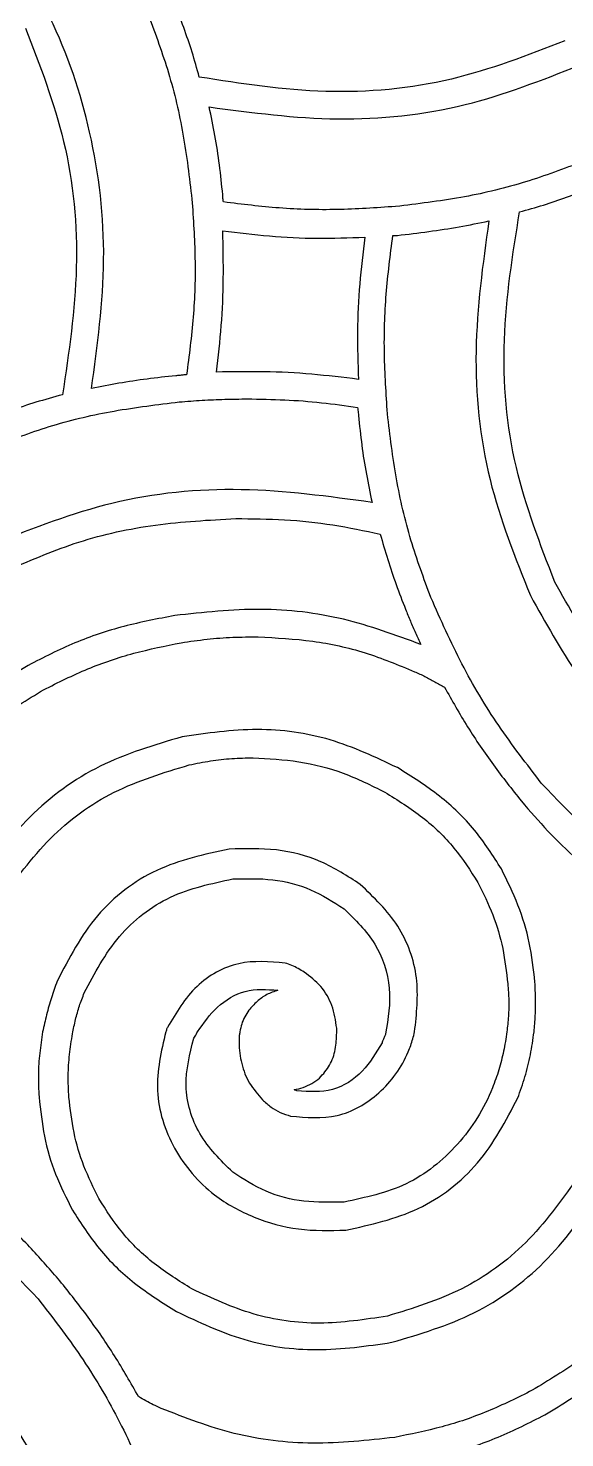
# Model space of a CAD drawing. Extents: x 0 to 371, y 0 to 260.
# Drawn here: x 156.18 to 171.87, y 139.92 to 181.13 of the extents above; entities that cross this region are included whole.
import ezdxf

# ---------------------------------------------------------------- set-up
doc = ezdxf.new("R2010")
doc.units = 0
doc.layers.add('Layer_1', color=7, linetype='CONTINUOUS')

msp = doc.modelspace()

# ---------------------------------------------------------------- linework, layer by layer
at = {"layer": 'Layer_1', "color": 7}
for points in [[(161.872288, 175.207083)], [(169.650625, 175.498021)], [(162.590589, 170.295755)], [(162.252626, 166.798294)], [(162.906332, 163.340108)], [(162.756988, 159.803888)]]:
    msp.add_lwpolyline(points, close=True, dxfattribs=at)
for points in [[(166.846145, 175.074791), (166.978436, 175.074791)], [(165.205934, 151.765103), (165.205934, 151.897395)]]:
    msp.add_lwpolyline(points, dxfattribs=at)
for points, knots in [([(158.035829, 170.60323), (158.207194, 171.85614), (158.548322, 174.350251), (158.120237, 178.058205), (157.046009, 181.24672), (155.487329, 183.791775), (153.81474, 185.876311), (152.461498, 187.004257), (151.79125, 187.562918)], [0, 0, 0, 0, 3.781588, 7.527836, 11.082465, 13.784316, 16.445759, 19.057535, 19.057535, 19.057535, 19.057535]), ([(161.183958, 179.704999), (161.117343, 179.949901), (160.984667, 180.437666), (160.734651, 181.14881), (160.517428, 181.733197), (160.331143, 182.194282), (160.178308, 182.537081), (160.073018, 182.76545), (160.020204, 182.879999)], [0, 0, 0, 0, 0.76115, 1.515968, 2.260168, 2.631581, 3.007589, 3.386007, 3.386007, 3.386007, 3.386007]), ([(159.702395, 181.504372), (159.908165, 180.949892), (160.327677, 179.81945), (160.74634, 178.015722), (160.896111, 176.769555), (160.972601, 176.133124)], [0, 0, 0, 0, 1.773057, 3.6148, 5.537175, 5.537175, 5.537175, 5.537175]), ([(156.104165, 181.133853), (156.526999, 180.043832), (157.397577, 177.799582), (157.738914, 174.111436), (157.372835, 171.653518), (157.188853, 170.418228)], [0, 0, 0, 0, 3.496117, 7.19818, 10.938583, 10.938583, 10.938583, 10.938583]), ([(171.873228, 180.763333), (170.783624, 180.340647), (168.542155, 179.471124), (164.860838, 179.133322), (162.412814, 179.513938), (161.183958, 179.704999)], [0, 0, 0, 0, 3.494909, 7.189522, 10.913489, 10.913489, 10.913489, 10.913489]), ([(161.475413, 178.831668), (162.726476, 178.665259), (165.215337, 178.334205), (168.935491, 178.722956), (171.197575, 179.615554), (172.296458, 180.049164)], [0, 0, 0, 0, 3.779959, 7.51984, 11.052931, 11.052931, 11.052931, 11.052931]), ([(161.872288, 176.265416), (161.842318, 176.556062), (161.78262, 177.135009), (161.651819, 177.991762), (161.533827, 178.553544), (161.475413, 178.831668)], [0, 0, 0, 0, 0.876497, 1.745927, 2.598393, 2.598393, 2.598393, 2.598393]), ([(172.296458, 177.191458), (171.742022, 176.98569), (170.611706, 176.566196), (168.808157, 176.147497), (167.562113, 175.997737), (166.925726, 175.921251)], [0, 0, 0, 0, 1.772931, 3.614432, 5.536675, 5.536675, 5.536675, 5.536675]), ([(170.550311, 175.762605), (170.784027, 175.82732), (171.247111, 175.955546), (171.924668, 176.192119), (172.502065, 176.41254), (172.984416, 176.614756), (173.371964, 176.792409), (173.6259, 176.917588), (173.751666, 176.979585)], [0, 0, 0, 0, 0.727343, 1.441154, 2.15188, 2.581299, 3.009977, 3.430616, 3.430616, 3.430616, 3.430616]), ([(160.972601, 176.133124), (161.011375, 175.558581), (161.088759, 174.411922), (161.037172, 172.693045), (160.888082, 171.56231), (160.813954, 171.000105)], [0, 0, 0, 0, 1.726973, 3.446647, 5.14719, 5.14719, 5.14719, 5.14719]), ([(161.898643, 176.053543), (161.891569, 176.077559), (161.878162, 176.12308), (161.87217, 176.194699), (161.872247, 176.241234), (161.872288, 176.265416)], [0, 0, 0, 0, 0.074913, 0.141994, 0.21457, 0.21457, 0.21457, 0.21457]), ([(166.925726, 175.921251), (166.354457, 175.882439), (165.222259, 175.805518), (163.539463, 175.850176), (162.440068, 175.986438), (161.898643, 176.053543)], [0, 0, 0, 0, 1.717209, 3.403332, 5.039459, 5.039459, 5.039459, 5.039459]), ([(171.58229, 164.941043), (171.154263, 166.043731), (170.272955, 168.314167), (169.952762, 172.044263), (170.350747, 174.520783), (170.550311, 175.762605)], [0, 0, 0, 0, 3.536436, 7.28153, 11.048228, 11.048228, 11.048228, 11.048228]), ([(161.68677, 171.079686), (161.739819, 171.531893), (161.846365, 172.440114), (161.903768, 173.819215), (161.882823, 174.742632), (161.872288, 175.207083)], [0, 0, 0, 0, 1.365589, 2.742677, 4.136221, 4.136221, 4.136221, 4.136221]), ([(161.872288, 175.207083), (162.326744, 175.152468), (163.241293, 175.042562), (164.62938, 174.974136), (165.559315, 175.006059), (166.02604, 175.022081)], [0, 0, 0, 0, 1.372992, 2.763011, 4.163579, 4.163579, 4.163579, 4.163579]), ([(166.978436, 175.074791), (167.28404, 175.111729), (167.888616, 175.184802), (168.78083, 175.32085), (169.36329, 175.439493), (169.650625, 175.498021)], [0, 0, 0, 0, 0.92348, 1.826927, 2.706521, 2.706521, 2.706521, 2.706521]), ([(169.650625, 175.498021), (169.475602, 174.235896), (169.126986, 171.721966), (169.506303, 167.950696), (170.422183, 165.659662), (170.868121, 164.544168)], [0, 0, 0, 0, 3.816467, 7.601729, 11.193642, 11.193642, 11.193642, 11.193642]), ([(166.02604, 175.022081), (165.971425, 174.56758), (165.861513, 173.652903), (165.793095, 172.264644), (165.825017, 171.334582), (165.841038, 170.867813)], [0, 0, 0, 0, 1.373125, 2.763393, 4.164094, 4.164094, 4.164094, 4.164094]), ([(166.687498, 169.862706), (166.648724, 170.446048), (166.571337, 171.610287), (166.622938, 173.355399), (166.772017, 174.503779), (166.846145, 175.074791)], [0, 0, 0, 0, 1.753317, 3.499288, 5.226039, 5.226039, 5.226039, 5.226039]), ([(165.841038, 170.867813), (165.386503, 170.922521), (164.471683, 171.03263), (163.08398, 171.106243), (162.153599, 171.088559), (161.68677, 171.079686)], [0, 0, 0, 0, 1.373242, 2.763861, 4.164307, 4.164307, 4.164307, 4.164307]), ([(160.496145, 170.973749), (160.216612, 170.943955), (159.662073, 170.884849), (158.841831, 170.7578), (158.303034, 170.654473), (158.035829, 170.60323)], [0, 0, 0, 0, 0.843256, 1.67286, 2.489061, 2.489061, 2.489061, 2.489061]), ([(160.813954, 171.000105), (160.778591, 170.998469), (160.707662, 170.995187), (160.602437, 170.978667), (160.531508, 170.975386), (160.496145, 170.973749)], [0, 0, 0, 0, 0.106134, 0.212873, 0.319007, 0.319007, 0.319007, 0.319007]), ([(157.188853, 170.418228), (156.929268, 170.346318), (156.416913, 170.204387), (155.665398, 169.960024), (155.180445, 169.770966), (154.939895, 169.677188)], [0, 0, 0, 0, 0.808048, 1.594884, 2.369315, 2.369315, 2.369315, 2.369315]), ([(155.230833, 168.936664), (155.785312, 169.142401), (156.915746, 169.561844), (158.719508, 169.980189), (159.965654, 170.129896), (160.602081, 170.206355)], [0, 0, 0, 0, 1.773013, 3.614699, 5.537056, 5.537056, 5.537056, 5.537056]), ([(160.602081, 170.206355), (160.823491, 170.224211), (161.265492, 170.259859), (161.928716, 170.289749), (162.370301, 170.293756), (162.590589, 170.295755)], [0, 0, 0, 0, 0.666357, 1.330245, 1.991104, 1.991104, 1.991104, 1.991104]), ([(162.590589, 170.295755), (162.954882, 170.290284), (163.679051, 170.27941), (164.755619, 170.197583), (165.463081, 170.097416), (165.814167, 170.047708)], [0, 0, 0, 0, 1.092865, 2.172475, 3.236061, 3.236061, 3.236061, 3.236061]), ([(165.814167, 170.047708), (165.815841, 170.021159), (165.819206, 169.967808), (165.835998, 169.889379), (165.839363, 169.836028), (165.841038, 169.80948)], [0, 0, 0, 0, 0.079707, 0.160178, 0.239885, 0.239885, 0.239885, 0.239885]), ([(165.841038, 169.80948), (165.870897, 169.521093), (165.930175, 168.948568), (166.062157, 168.100776), (166.179583, 167.545438), (166.237913, 167.269583)], [0, 0, 0, 0, 0.869707, 1.726597, 2.572364, 2.572364, 2.572364, 2.572364]), ([(167.957704, 164.491458), (167.751934, 165.045939), (167.332422, 166.17638), (166.913759, 167.980108), (166.763988, 169.226275), (166.687498, 169.862706)], [0, 0, 0, 0, 1.773057, 3.6148, 5.537175, 5.537175, 5.537175, 5.537175]), ([(166.237913, 167.269583), (164.967245, 167.444626), (162.438433, 167.792988), (158.652382, 167.421437), (156.34947, 166.517867), (155.230833, 166.078958)], [0, 0, 0, 0, 3.84201, 7.646151, 11.23945, 11.23945, 11.23945, 11.23945]), ([(155.627708, 165.311563), (156.298328, 165.598605), (157.672988, 166.186995), (159.917185, 166.670409), (161.46687, 166.755267), (162.252626, 166.798294)], [0, 0, 0, 0, 2.184858, 4.4786, 6.83788, 6.83788, 6.83788, 6.83788]), ([(162.252626, 166.798294), (162.728461, 166.794039), (163.678526, 166.785543), (165.093093, 166.636666), (166.016358, 166.440915), (166.475625, 166.343541)], [0, 0, 0, 0, 1.427129, 2.849442, 4.257254, 4.257254, 4.257254, 4.257254]), ([(166.475625, 166.343541), (166.548076, 166.096493), (166.693125, 165.6019), (166.935688, 164.86761), (167.123056, 164.387269), (167.216665, 164.147293)], [0, 0, 0, 0, 0.772356, 1.546261, 2.31891, 2.31891, 2.31891, 2.31891]), ([(176.371145, 159.12021), (175.731655, 159.657335), (174.445261, 160.737814), (172.831739, 162.713237), (172.000469, 164.195417), (171.58229, 164.941043)], [0, 0, 0, 0, 2.50184, 5.032695, 7.594725, 7.594725, 7.594725, 7.594725]), ([(171.185415, 159.0675), (170.760002, 159.618343), (169.90585, 160.724337), (168.820387, 162.543064), (168.24705, 163.837963), (167.957704, 164.491458)], [0, 0, 0, 0, 2.086879, 4.19008, 6.332929, 6.332929, 6.332929, 6.332929]), ([(170.868121, 164.544168), (171.307101, 163.756626), (172.178495, 162.193321), (173.876728, 160.121487), (175.226617, 158.99188), (175.895204, 158.432396)], [0, 0, 0, 0, 2.701851, 5.363294, 7.97507, 7.97507, 7.97507, 7.97507]), ([(167.66625, 163.115831), (166.919604, 163.391468), (165.4096, 163.948912), (162.950528, 164.236925), (161.305915, 164.054856), (160.46979, 163.962291)], [0, 0, 0, 0, 2.382382, 4.818091, 7.337064, 7.337064, 7.337064, 7.337064]), ([(167.216665, 164.147293), (167.262588, 164.032353), (167.354992, 163.801081), (167.508249, 163.458617), (167.613466, 163.230347), (167.66625, 163.115831)], [0, 0, 0, 0, 0.371289, 0.74707, 1.125366, 1.125366, 1.125366, 1.125366]), ([(160.46979, 163.962291), (159.97143, 163.867183), (158.97717, 163.677437), (157.53264, 163.195383), (156.633263, 162.736458), (156.183746, 162.507083)], [0, 0, 0, 0, 1.521205, 3.0349, 4.547437, 4.547437, 4.547437, 4.547437]), ([(160.654792, 163.168541), (160.907038, 163.205346), (161.407771, 163.278408), (162.159945, 163.336183), (162.6587, 163.338805), (162.906332, 163.340108)], [0, 0, 0, 0, 0.764628, 1.517857, 2.260617, 2.260617, 2.260617, 2.260617]), ([(162.906332, 163.340108), (163.439911, 163.312233), (164.495934, 163.257066), (166.04243, 162.917753), (167.003608, 162.519824), (167.481248, 162.322081)], [0, 0, 0, 0, 1.601448, 3.169478, 4.718378, 4.718378, 4.718378, 4.718378]), ([(156.633331, 161.792914), (157.060716, 162.006018), (157.911394, 162.430186), (159.264074, 162.888338), (160.191229, 163.075142), (160.654792, 163.168541)], [0, 0, 0, 0, 1.431634, 2.849563, 4.267399, 4.267399, 4.267399, 4.267399]), ([(156.183746, 162.507083), (155.67115, 162.195739), (154.647771, 161.574151), (153.285297, 160.380682), (152.520179, 159.453954), (152.135415, 158.987918)], [0, 0, 0, 0, 1.797007, 3.587655, 5.399073, 5.399073, 5.399073, 5.399073]), ([(167.481248, 162.322081), (167.582895, 162.276751), (167.782995, 162.187517), (168.070282, 162.029522), (168.259548, 161.924641), (168.354579, 161.87198)], [0, 0, 0, 0, 0.333736, 0.656986, 0.982968, 0.982968, 0.982968, 0.982968]), ([(152.849583, 158.511978), (153.207502, 158.949743), (153.918114, 159.818883), (155.199244, 160.923829), (156.154505, 161.502736), (156.633331, 161.792914)], [0, 0, 0, 0, 1.694336, 3.363942, 5.041931, 5.041931, 5.041931, 5.041931]), ([(168.354579, 161.87198), (168.574794, 161.480621), (169.014549, 160.699102), (169.771529, 159.588181), (170.326539, 158.887857), (170.603538, 158.538333)], [0, 0, 0, 0, 1.34675, 2.689374, 4.027112, 4.027112, 4.027112, 4.027112]), ([(160.681663, 160.416771), (159.864545, 160.174702), (158.236381, 159.692363), (156.119706, 158.152347), (155.125974, 156.757635), (154.622601, 156.051146)], [0, 0, 0, 0, 2.544261, 5.069616, 7.661989, 7.661989, 7.661989, 7.661989]), ([(166.978436, 159.517085), (166.334562, 159.820846), (165.038912, 160.432094), (162.85428, 160.733584), (161.411774, 160.523237), (160.681663, 160.416771)], [0, 0, 0, 0, 2.12763, 4.281365, 6.488666, 6.488666, 6.488666, 6.488666]), ([(155.363125, 155.601561), (155.820204, 156.243781), (156.72502, 157.515095), (158.657285, 158.920668), (160.144948, 159.370479), (160.89302, 159.596666)], [0, 0, 0, 0, 2.355447, 4.662751, 6.996514, 6.996514, 6.996514, 6.996514]), ([(160.89302, 159.596666), (161.099622, 159.638656), (161.510791, 159.722221), (162.134472, 159.79145), (162.550084, 159.799754), (162.756988, 159.803888)], [0, 0, 0, 0, 0.632289, 1.258348, 1.878993, 1.878993, 1.878993, 1.878993]), ([(162.756988, 159.803888), (163.206782, 159.780402), (164.101948, 159.733661), (165.411015, 159.395852), (166.209327, 159.000375), (166.607917, 158.802916)], [0, 0, 0, 0, 1.349252, 2.685235, 4.017437, 4.017437, 4.017437, 4.017437]), ([(170.021145, 156.553958), (169.772355, 156.942303), (169.265912, 157.732828), (168.222679, 158.736765), (167.398441, 159.253681), (166.978436, 159.517085)], [0, 0, 0, 0, 1.380369, 2.809918, 4.295238, 4.295238, 4.295238, 4.295238]), ([(181.398228, 152.691145), (180.037727, 153.173176), (177.404038, 154.106304), (173.885062, 156.241834), (172.067681, 158.14405), (171.185415, 159.0675)], [0, 0, 0, 0, 4.325799, 8.373986, 12.193383, 12.193383, 12.193383, 12.193383]), ([(166.607917, 158.802916), (166.985747, 158.567539), (167.7262, 158.106259), (168.661808, 157.210064), (169.112563, 156.503258), (169.333331, 156.157083)], [0, 0, 0, 0, 1.333712, 2.613745, 3.842465, 3.842465, 3.842465, 3.842465]), ([(170.603538, 158.538333), (170.858054, 158.243129), (171.370279, 157.649022), (172.222326, 156.820245), (172.834327, 156.309242), (173.143434, 156.051146)], [0, 0, 0, 0, 1.168937, 2.352526, 3.560394, 3.560394, 3.560394, 3.560394]), ([(162.05729, 157.135835), (161.333046, 156.979392), (159.892496, 156.66822), (158.061012, 155.265124), (157.377226, 153.943661), (157.030206, 153.273021)], [0, 0, 0, 0, 2.205182, 4.386198, 6.633616, 6.633616, 6.633616, 6.633616]), ([(165.893748, 156.104373), (165.519988, 156.346377), (164.768111, 156.833208), (163.430339, 157.174787), (162.519192, 157.148939), (162.05729, 157.135835)], [0, 0, 0, 0, 1.329544, 2.674592, 4.057536, 4.057536, 4.057536, 4.057536]), ([(157.823956, 152.929373), (158.126926, 153.505465), (158.724837, 154.642387), (160.295295, 155.864873), (161.539713, 156.130119), (162.163226, 156.263019)], [0, 0, 0, 0, 1.939308, 3.827231, 5.723082, 5.723082, 5.723082, 5.723082]), ([(162.163226, 156.263019), (162.555088, 156.272452), (163.327748, 156.291052), (164.460886, 156.001917), (165.099851, 155.592893), (165.417292, 155.389688)], [0, 0, 0, 0, 1.173205, 2.313288, 3.43889, 3.43889, 3.43889, 3.43889]), ([(171.000413, 153.246666), (170.956656, 153.630533), (170.869323, 154.396702), (170.531913, 155.512173), (170.191879, 156.20572), (170.021145, 156.553958)], [0, 0, 0, 0, 1.157468, 2.310219, 3.472746, 3.472746, 3.472746, 3.472746]), ([(167.481248, 151.791458), (167.539567, 152.318558), (167.657325, 153.382884), (167.081794, 154.967645), (166.292469, 155.722875), (165.893748, 156.104373)], [0, 0, 0, 0, 1.577662, 3.185635, 4.827022, 4.827022, 4.827022, 4.827022]), ([(169.333331, 156.157083), (169.486506, 155.846121), (169.791238, 155.227482), (170.087132, 154.226617), (170.166617, 153.539924), (170.206663, 153.193956)], [0, 0, 0, 0, 1.03879, 2.066605, 3.11024, 3.11024, 3.11024, 3.11024]), ([(165.417292, 155.389688), (165.746198, 155.069118), (166.403222, 154.428747), (166.852696, 153.076531), (166.706899, 152.181454), (166.634788, 151.738748)], [0, 0, 0, 0, 1.365453, 2.727628, 4.0607, 4.0607, 4.0607, 4.0607]), ([(163.6975, 153.802188), (163.239496, 153.842333), (162.312267, 153.923608), (160.998507, 153.184726), (160.509719, 152.352484), (160.257917, 151.92375)], [0, 0, 0, 0, 1.356337, 2.745907, 4.222353, 4.222353, 4.222353, 4.222353]), ([(164.253538, 153.537605), (164.19626, 153.573199), (164.07886, 153.646155), (163.893156, 153.736645), (163.76175, 153.780665), (163.6975, 153.802188)], [0, 0, 0, 0, 0.202266, 0.414576, 0.617704, 0.617704, 0.617704, 0.617704]), ([(165.205934, 151.897395), (165.171011, 152.123278), (165.103232, 152.561672), (164.76713, 153.148236), (164.424472, 153.408015), (164.253538, 153.537605)], [0, 0, 0, 0, 0.68232, 1.324241, 1.963214, 1.963214, 1.963214, 1.963214]), ([(157.030206, 153.273021), (156.971884, 153.112372), (156.854967, 152.790327), (156.718348, 152.294155), (156.644098, 151.959013), (156.606976, 151.791458)], [0, 0, 0, 0, 0.512559, 1.027502, 1.54235, 1.54235, 1.54235, 1.54235]), ([(157.479792, 151.738748), (157.507878, 151.877273), (157.563296, 152.150593), (157.674242, 152.550097), (157.774361, 152.803733), (157.823956, 152.929373)], [0, 0, 0, 0, 0.424009, 0.8366, 1.2416, 1.2416, 1.2416, 1.2416]), ([(161.131248, 151.791458), (161.310016, 152.045568), (161.668171, 152.55467), (162.518687, 153.075624), (163.160842, 153.031029), (163.486143, 153.008438)], [0, 0, 0, 0, 0.929904, 1.863034, 2.821039, 2.821039, 2.821039, 2.821039]), ([(163.486143, 153.008438), (163.374976, 152.971638), (163.152534, 152.898004), (162.868603, 152.686704), (162.71531, 152.512896), (162.639167, 152.426561)], [0, 0, 0, 0, 0.349447, 0.699231, 1.044459, 1.044459, 1.044459, 1.044459]), ([(170.206663, 153.193956), (170.219115, 153.035616), (170.24385, 152.721095), (170.227567, 152.251962), (170.195602, 151.94385), (170.179791, 151.791458)], [0, 0, 0, 0, 0.476166, 0.945834, 1.405464, 1.405464, 1.405464, 1.405464]), ([(170.973541, 151.791458), (170.987758, 151.950412), (171.016327, 152.269831), (171.021154, 152.755943), (171.007383, 153.081761), (171.000413, 153.246666)], [0, 0, 0, 0, 0.478613, 0.961775, 1.45692, 1.45692, 1.45692, 1.45692]), ([(162.639167, 152.426561), (162.596907, 152.362985), (162.512032, 152.235299), (162.415891, 152.022101), (162.388432, 151.868782), (162.374583, 151.791458)], [0, 0, 0, 0, 0.228959, 0.459846, 0.694772, 0.694772, 0.694772, 0.694772]), ([(156.606976, 151.791458), (156.575258, 151.586092), (156.511168, 151.171141), (156.468994, 150.533577), (156.490266, 150.104164), (156.50104, 149.886664)], [0, 0, 0, 0, 0.623305, 1.259418, 1.912297, 1.912297, 1.912297, 1.912297]), ([(157.374371, 149.886664), (157.363559, 150.095693), (157.342121, 150.51014), (157.384887, 151.1301), (157.448175, 151.535982), (157.479792, 151.738748)], [0, 0, 0, 0, 0.62747, 1.244106, 1.859682, 1.859682, 1.859682, 1.859682]), ([(160.205206, 151.791458), (160.072187, 151.219713), (159.804568, 150.069431), (160.368227, 148.316561), (161.452638, 147.049864), (162.775038, 146.329781), (164.093252, 145.959164), (165.007361, 145.984263), (165.470518, 145.99698)], [0, 0, 0, 0, 1.73369, 3.487973, 5.285129, 6.608928, 7.955555, 9.338627, 9.338627, 9.338627, 9.338627]), ([(160.257917, 151.92375), (160.25068, 151.91262), (160.23464, 151.887948), (160.225797, 151.840341), (160.212392, 151.808517), (160.205206, 151.791458)], [0, 0, 0, 0, 0.039476, 0.087505, 0.142997, 0.142997, 0.142997, 0.142997]), ([(161.025311, 151.606456), (161.041286, 151.625767), (161.072961, 151.664059), (161.102674, 151.729465), (161.122087, 151.771582), (161.131248, 151.791458)], [0, 0, 0, 0, 0.074841, 0.148401, 0.214136, 0.214136, 0.214136, 0.214136]), ([(162.374583, 151.791458), (162.367457, 151.756318), (162.3533, 151.686513), (162.348577, 151.579966), (162.34581, 151.304948), (162.402873, 150.859204), (162.626204, 150.272908), (162.899657, 149.962099), (163.036042, 149.807083)], [0, 0, 0, 0, 0.107401, 0.213354, 0.319138, 0.932759, 1.550987, 2.16613, 2.16613, 2.16613, 2.16613]), ([(163.856663, 149.330627), (164.316727, 149.289674), (165.248169, 149.206763), (166.529438, 149.959312), (167.144892, 150.811323), (167.370143, 151.395458), (167.429837, 151.590397), (167.463843, 151.723389), (167.481248, 151.791458)], [0, 0, 0, 0, 1.356338, 2.746027, 4.222582, 4.421971, 4.623001, 4.833768, 4.833768, 4.833768, 4.833768]), ([(164.703123, 150.442186), (164.811182, 150.562194), (165.02906, 150.804165), (165.178178, 151.279247), (165.196689, 151.603265), (165.205934, 151.765103)], [0, 0, 0, 0, 0.479683, 0.967182, 1.45365, 1.45365, 1.45365, 1.45365]), ([(170.179791, 151.791458), (170.150295, 151.602056), (170.092044, 151.22801), (169.949614, 150.679334), (169.614981, 149.713774), (168.828476, 148.448672), (167.292038, 147.212737), (166.043067, 146.94915), (165.417292, 146.817085)], [0, 0, 0, 0, 0.574762, 1.135089, 1.697845, 3.637266, 5.525341, 7.42123, 7.42123, 7.42123, 7.42123]), ([(166.634788, 151.738748), (166.623986, 151.709876), (166.601486, 151.649736), (166.562152, 151.563176), (166.539653, 151.503036), (166.528851, 151.474164)], [0, 0, 0, 0, 0.092457, 0.192584, 0.28504, 0.28504, 0.28504, 0.28504]), ([(170.497601, 149.859793), (170.571773, 150.064743), (170.720988, 150.477048), (170.880228, 151.124216), (170.942155, 151.567026), (170.973541, 151.791458)], [0, 0, 0, 0, 0.653591, 1.314851, 1.994441, 1.994441, 1.994441, 1.994441]), ([(162.163226, 147.690416), (161.808576, 148.040432), (161.105555, 148.734267), (160.672936, 150.208899), (160.90908, 151.14547), (161.025311, 151.606456)], [0, 0, 0, 0, 1.480055, 2.933911, 4.343136, 4.343136, 4.343136, 4.343136]), ([(166.528851, 151.474164), (166.356743, 151.183111), (166.010584, 150.597716), (165.097354, 149.988582), (164.395468, 150.043822), (164.041665, 150.071666)], [0, 0, 0, 0, 1.011101, 2.033623, 3.072952, 3.072952, 3.072952, 3.072952]), ([(163.962083, 150.098022), (164.050349, 150.119334), (164.227815, 150.162185), (164.482469, 150.27343), (164.629326, 150.385746), (164.703123, 150.442186)], [0, 0, 0, 0, 0.272258, 0.547403, 0.825325, 0.825325, 0.825325, 0.825325]), ([(146.261871, 150.362605), (147.622372, 149.880574), (150.256061, 148.947446), (153.775037, 146.811915), (155.592419, 144.909699), (156.474685, 143.98625)], [0, 0, 0, 0, 4.325799, 8.373986, 12.193383, 12.193383, 12.193383, 12.193383]), ([(164.041665, 150.071666), (164.032631, 150.073405), (164.013886, 150.077013), (163.989861, 150.092675), (163.971117, 150.096283), (163.962083, 150.098022)], [0, 0, 0, 0, 0.027378, 0.056812, 0.08419, 0.08419, 0.08419, 0.08419]), ([(156.50104, 149.886664), (156.543102, 149.503004), (156.627024, 148.737546), (156.95414, 147.617413), (157.30375, 146.927014), (157.479792, 146.579373)], [0, 0, 0, 0, 1.156623, 2.307632, 3.475039, 3.475039, 3.475039, 3.475039]), ([(158.247186, 146.923022), (158.09404, 147.234026), (157.789351, 147.852778), (157.493818, 148.85387), (157.414388, 149.540658), (157.374371, 149.886664)], [0, 0, 0, 0, 1.038856, 2.066839, 3.110587, 3.110587, 3.110587, 3.110587]), ([(163.036042, 149.807083), (163.116281, 149.73352), (163.273947, 149.588971), (163.552412, 149.424332), (163.754782, 149.362005), (163.856663, 149.330627)], [0, 0, 0, 0, 0.326106, 0.640784, 0.959816, 0.959816, 0.959816, 0.959816]), ([(165.470518, 145.99698), (166.195022, 146.155386), (167.636721, 146.470599), (169.461464, 147.877879), (170.149482, 149.193915), (170.497601, 149.859793)], [0, 0, 0, 0, 2.206856, 4.391448, 6.628866, 6.628866, 6.628866, 6.628866]), ([(165.417292, 146.817085), (165.02543, 146.807652), (164.25277, 146.789053), (163.119632, 147.078187), (162.480667, 147.487211), (162.163226, 147.690416)], [0, 0, 0, 0, 1.173205, 2.313288, 3.43889, 3.43889, 3.43889, 3.43889]), ([(157.109788, 144.515416), (156.837247, 144.830126), (156.288065, 145.46428), (155.381147, 146.354376), (154.718497, 146.890781), (154.384373, 147.16125)], [0, 0, 0, 0, 1.248722, 2.516229, 3.805333, 3.805333, 3.805333, 3.805333]), ([(172.217393, 147.478543), (171.753721, 146.836814), (170.837974, 145.569403), (168.910562, 144.163207), (167.429576, 143.710351), (166.687498, 143.483438)], [0, 0, 0, 0, 2.366487, 4.673792, 6.990994, 6.990994, 6.990994, 6.990994]), ([(160.972601, 144.277188), (160.594771, 144.512565), (159.854318, 144.973846), (158.91871, 145.87004), (158.467954, 146.576847), (158.247186, 146.923022)], [0, 0, 0, 0, 1.333712, 2.613745, 3.842465, 3.842465, 3.842465, 3.842465]), ([(166.81979, 142.716043), (167.636907, 142.958112), (169.265071, 143.440452), (171.381746, 144.980468), (172.375478, 146.37518), (172.878851, 147.081668)], [0, 0, 0, 0, 2.544261, 5.069616, 7.661989, 7.661989, 7.661989, 7.661989]), ([(157.479792, 146.579373), (157.728587, 146.190991), (158.235052, 145.400373), (159.278206, 144.396183), (160.102488, 143.879172), (160.5225, 143.61573)], [0, 0, 0, 0, 1.380479, 2.810201, 4.295596, 4.295596, 4.295596, 4.295596]), ([(156.818333, 138.509581), (156.379354, 139.297123), (155.507959, 140.860428), (153.809726, 142.932262), (152.459837, 144.061869), (151.79125, 144.621353)], [0, 0, 0, 0, 2.701851, 5.363294, 7.97507, 7.97507, 7.97507, 7.97507]), ([(159.411456, 141.128543), (159.18266, 141.528401), (158.727012, 142.32472), (157.95242, 143.453016), (157.389204, 144.163125), (157.109788, 144.515416)], [0, 0, 0, 0, 1.381657, 2.751578, 4.100345, 4.100345, 4.100345, 4.100345]), ([(166.687498, 143.483438), (166.027179, 143.382229), (164.721331, 143.182077), (162.738799, 143.453987), (161.559579, 144.003606), (160.972601, 144.277188)], [0, 0, 0, 0, 1.997914, 3.95108, 5.886882, 5.886882, 5.886882, 5.886882]), ([(174.704579, 144.594998), (174.346661, 144.157233), (173.636049, 143.288092), (172.354918, 142.183147), (171.399658, 141.60424), (170.920831, 141.314061)], [0, 0, 0, 0, 1.694336, 3.363942, 5.041931, 5.041931, 5.041931, 5.041931]), ([(156.474685, 143.98625), (156.900097, 143.435407), (157.754249, 142.329412), (158.839712, 140.510686), (159.413049, 139.215787), (159.702395, 138.562292)], [0, 0, 0, 0, 2.086879, 4.19008, 6.332929, 6.332929, 6.332929, 6.332929]), ([(171.291351, 140.599377), (171.803909, 140.910715), (172.82719, 141.532276), (174.189425, 142.725824), (174.954442, 143.652513), (175.339166, 144.118541)], [0, 0, 0, 0, 1.796894, 3.587356, 5.398685, 5.398685, 5.398685, 5.398685]), ([(160.5225, 143.61573), (161.16642, 143.311968), (162.462198, 142.700701), (164.647002, 142.399234), (166.089633, 142.609581), (166.81979, 142.716043)], [0, 0, 0, 0, 2.127754, 4.281735, 6.489169, 6.489169, 6.489169, 6.489169]), ([(160.072915, 140.784895), (159.995882, 140.819886), (159.84425, 140.888764), (159.622546, 141.00178), (159.481871, 141.086258), (159.411456, 141.128543)], [0, 0, 0, 0, 0.253818, 0.499622, 0.745969, 0.745969, 0.745969, 0.745969]), ([(170.920831, 141.314061), (170.493443, 141.100925), (169.642753, 140.676689), (168.290119, 140.218226), (167.362938, 140.031351), (166.899371, 139.937918)], [0, 0, 0, 0, 1.431691, 2.8497, 4.267565, 4.267565, 4.267565, 4.267565]), ([(166.899371, 139.937918), (166.101159, 139.850764), (164.53598, 139.679867), (162.197481, 139.955831), (160.775435, 140.510752), (160.072915, 140.784895)], [0, 0, 0, 0, 2.404851, 4.715566, 6.971672, 6.971672, 6.971672, 6.971672]), ([(167.004792, 139.144168), (167.503194, 139.239281), (168.497574, 139.429042), (169.942291, 139.911049), (170.84179, 140.369999), (171.291351, 140.599377)], [0, 0, 0, 0, 1.521336, 3.035266, 4.547924, 4.547924, 4.547924, 4.547924])]:
    msp.add_open_spline(points, degree=3, knots=knots, dxfattribs=at)

doc.saveas('drawing.dxf')
